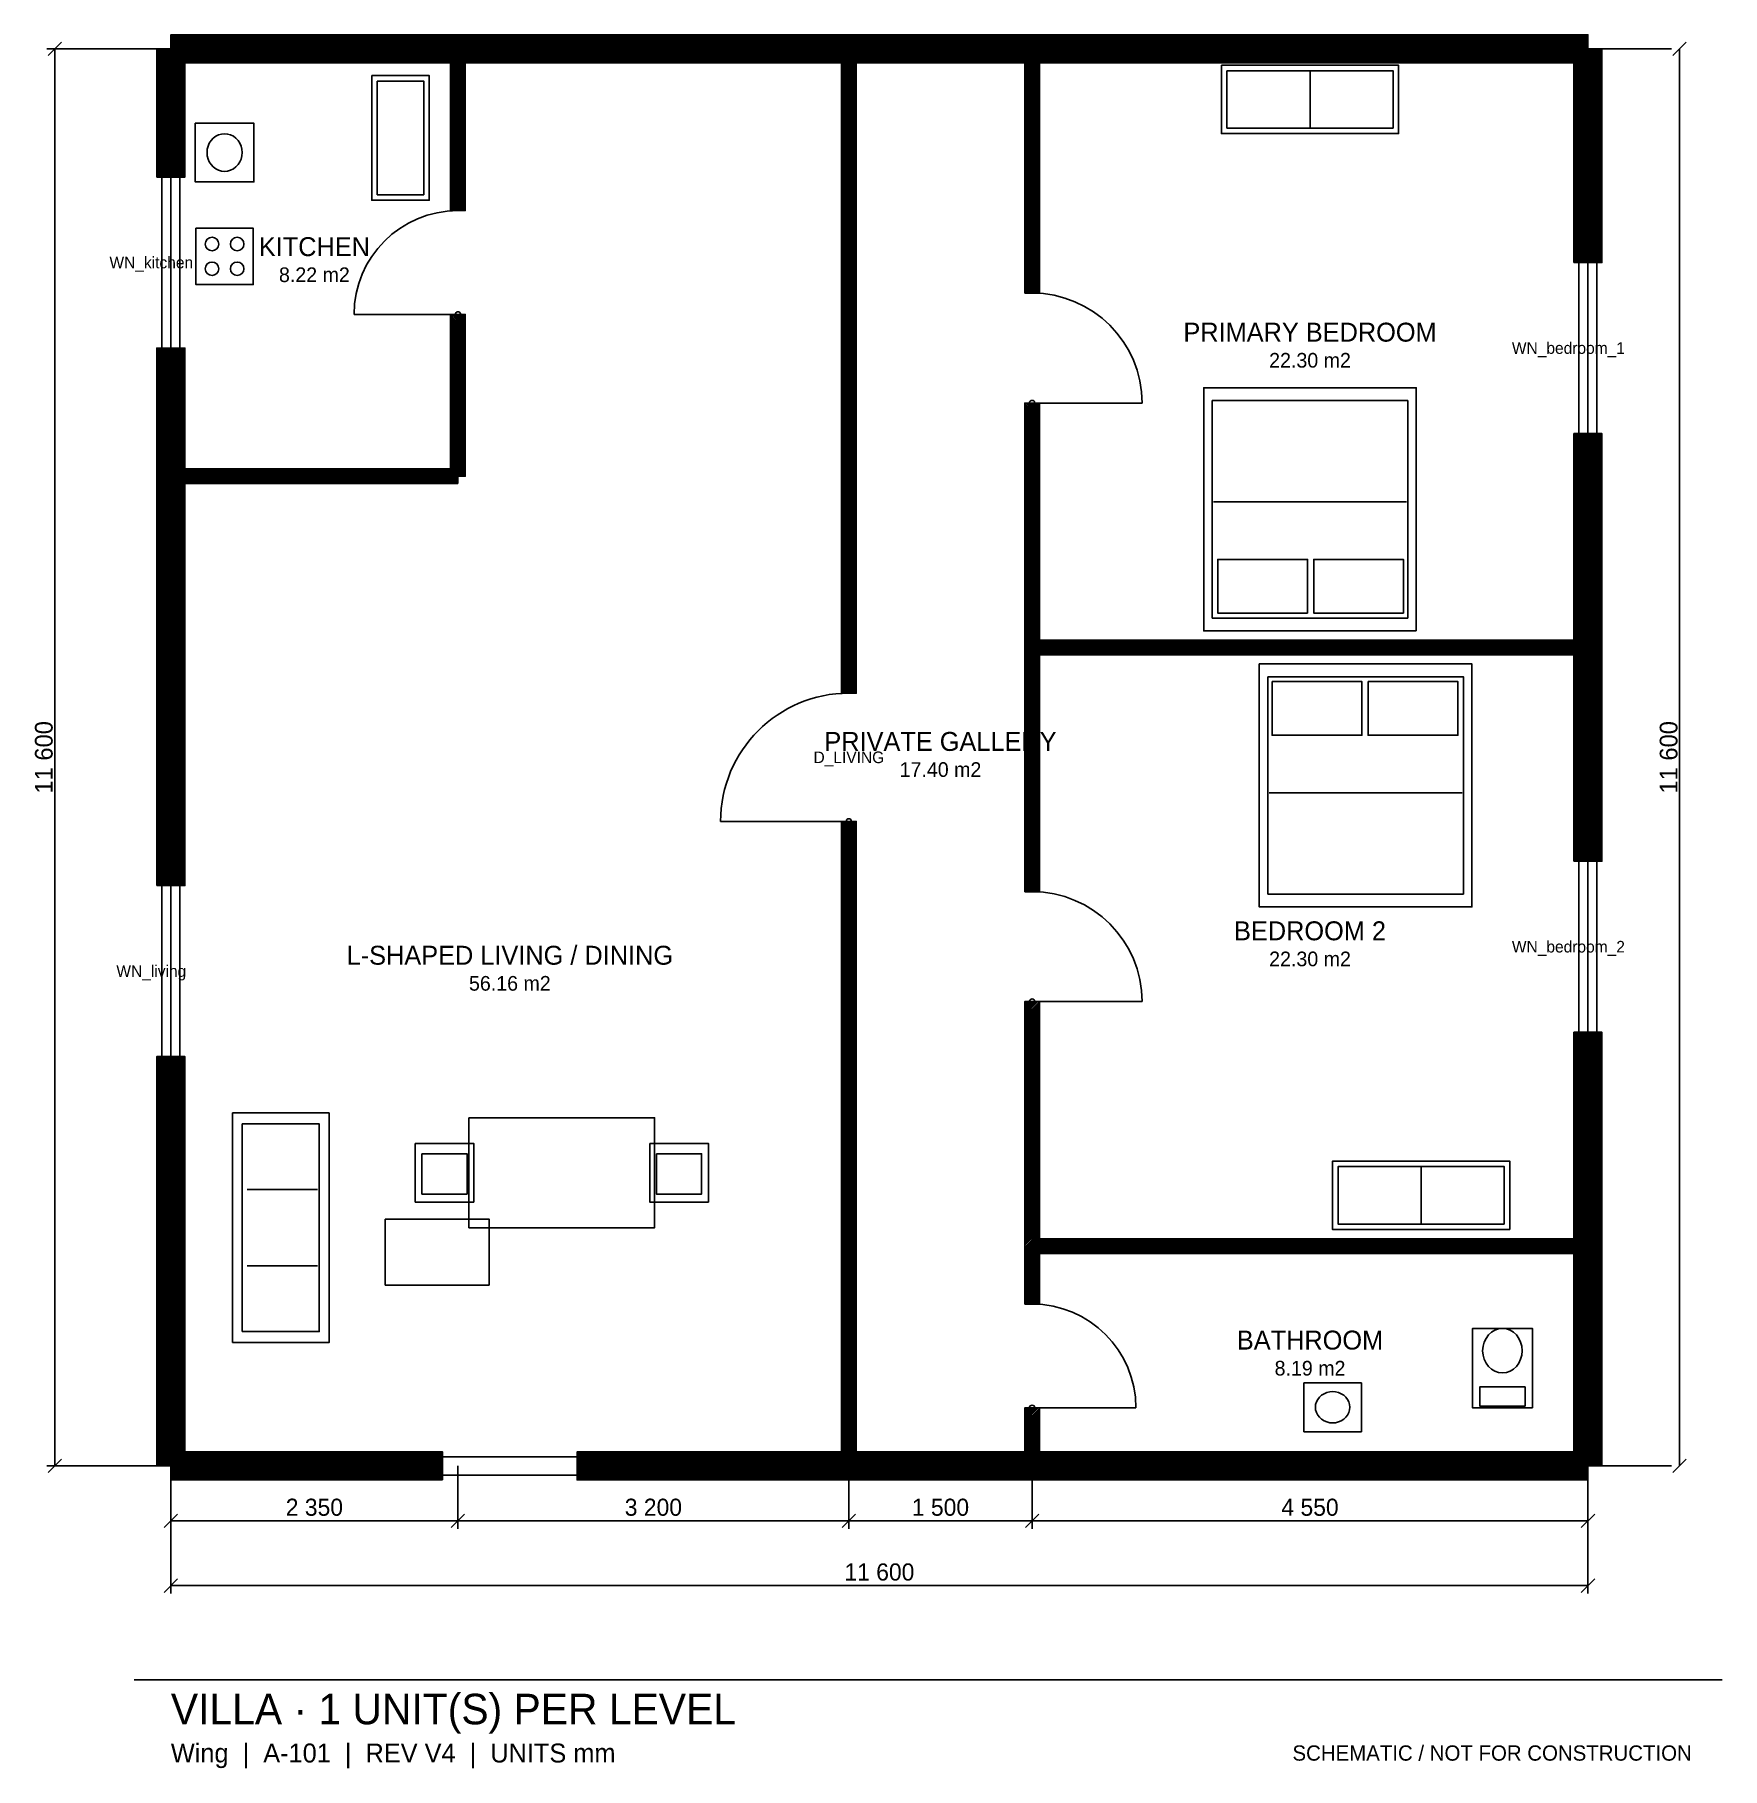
# Model space of a CAD drawing. Header units: millimetres. Extents: x -1115 to 12700, y -14075 to 115.
import ezdxf
from ezdxf.enums import TextEntityAlignment as Align

# ---------------------------------------------------------------- set-up
doc = ezdxf.new("R2010")
doc.units = ezdxf.units.MM
for name, color, linetype in [('A-DIMS', 5, 'Continuous'), ('A-DOOR', 30, 'Continuous'), ('A-FURN', 4, 'Continuous'), ('A-SAN', 6, 'Continuous'), ('A-SHEET', 8, 'Continuous'), ('A-TEXT', 7, 'Continuous'), ('A-WALL-EXT', 7, 'Continuous'), ('A-WALL-HATCH', 9, 'Continuous'), ('A-WALL-INT', 8, 'Continuous'), ('A-WINDOW', 10, 'Continuous')]:
    doc.layers.add(name, color=color, linetype=linetype)

msp = doc.modelspace()

# ---------------------------------------------------------------- hatches: boundary and pattern name
at = {"layer": 'A-WALL-HATCH'}
h = msp.add_hatch(dxfattribs=at)
h.set_pattern_fill('ANSI31', scale=2)
h.paths.add_polyline_path([(-115, -1050), (115, -1050), (115, 0), (-115, 0)])
h = msp.add_hatch(dxfattribs=at)
h.set_pattern_fill('ANSI31', scale=2)
h.paths.add_polyline_path([(2350, -115), (2350, 115), (0, 115), (0, -115)])
h = msp.add_hatch(dxfattribs=at)
h.set_pattern_fill('ANSI31', scale=3)
h.paths.add_polyline_path([(2290, -1325), (2410, -1325), (2410, 0), (2290, 0)])
h = msp.add_hatch(dxfattribs=at)
h.set_pattern_fill('ANSI31', scale=2)
h.paths.add_polyline_path([(5550, -115), (5550, 115), (2350, 115), (2350, -115)])
h = msp.add_hatch(dxfattribs=at)
h.set_pattern_fill('ANSI31', scale=3)
h.paths.add_polyline_path([(5490, -5275), (5610, -5275), (5610, 0), (5490, 0)])
h = msp.add_hatch(dxfattribs=at)
h.set_pattern_fill('ANSI31', scale=2)
h.paths.add_polyline_path([(7050, -115), (7050, 115), (5550, 115), (5550, -115)])
h = msp.add_hatch(dxfattribs=at)
h.set_pattern_fill('ANSI31', scale=3)
h.paths.add_polyline_path([(6990, -2000), (7110, -2000), (7110, 0), (6990, 0)])
h = msp.add_hatch(dxfattribs=at)
h.set_pattern_fill('ANSI31', scale=2)
h.paths.add_polyline_path([(11600, -115), (11600, 115), (7050, 115), (7050, -115)])
h = msp.add_hatch(dxfattribs=at)
h.set_pattern_fill('ANSI31', scale=2)
h.paths.add_polyline_path([(11485, -1750), (11715, -1750), (11715, 0), (11485, 0)])
h = msp.add_hatch(dxfattribs=at)
h.set_pattern_fill('ANSI31', scale=3)
h.paths.add_polyline_path([(2290, -3500), (2410, -3500), (2410, -2175), (2290, -2175)])
h = msp.add_hatch(dxfattribs=at)
h.set_pattern_fill('ANSI31', scale=2)
h.paths.add_polyline_path([(-115, -3500), (115, -3500), (115, -2450), (-115, -2450)])
h = msp.add_hatch(dxfattribs=at)
h.set_pattern_fill('ANSI31', scale=3)
h.paths.add_polyline_path([(6990, -4900), (7110, -4900), (7110, -2900), (6990, -2900)])
h = msp.add_hatch(dxfattribs=at)
h.set_pattern_fill('ANSI31', scale=2)
h.paths.add_polyline_path([(11485, -4900), (11715, -4900), (11715, -3150), (11485, -3150)])
h = msp.add_hatch(dxfattribs=at)
h.set_pattern_fill('ANSI31', scale=2)
h.paths.add_polyline_path([(-115, -6850), (115, -6850), (115, -3500), (-115, -3500)])
h = msp.add_hatch(dxfattribs=at)
h.set_pattern_fill('ANSI31', scale=3)
h.paths.add_polyline_path([(2350, -3560), (2350, -3440), (0, -3440), (0, -3560)])
h = msp.add_hatch(dxfattribs=at)
h.set_pattern_fill('ANSI31', scale=3)
h.paths.add_polyline_path([(6990, -6900), (7110, -6900), (7110, -4900), (6990, -4900)])
h = msp.add_hatch(dxfattribs=at)
h.set_pattern_fill('ANSI31', scale=3)
h.paths.add_polyline_path([(11600, -4960), (11600, -4840), (7050, -4840), (7050, -4960)])
h = msp.add_hatch(dxfattribs=at)
h.set_pattern_fill('ANSI31', scale=2)
h.paths.add_polyline_path([(11485, -6650), (11715, -6650), (11715, -4900), (11485, -4900)])
h = msp.add_hatch(dxfattribs=at)
h.set_pattern_fill('ANSI31', scale=3)
h.paths.add_polyline_path([(5490, -11600), (5610, -11600), (5610, -6325), (5490, -6325)])
h = msp.add_hatch(dxfattribs=at)
h.set_pattern_fill('ANSI31', scale=3)
h.paths.add_polyline_path([(6990, -9800), (7110, -9800), (7110, -7800), (6990, -7800)])
h = msp.add_hatch(dxfattribs=at)
h.set_pattern_fill('ANSI31', scale=2)
h.paths.add_polyline_path([(11485, -9800), (11715, -9800), (11715, -8050), (11485, -8050)])
h = msp.add_hatch(dxfattribs=at)
h.set_pattern_fill('ANSI31', scale=2)
h.paths.add_polyline_path([(-115, -11600), (115, -11600), (115, -8250), (-115, -8250)])
h = msp.add_hatch(dxfattribs=at)
h.set_pattern_fill('ANSI31', scale=3)
h.paths.add_polyline_path([(11600, -9860), (11600, -9740), (7050, -9740), (7050, -9860)])
h = msp.add_hatch(dxfattribs=at)
h.set_pattern_fill('ANSI31', scale=3)
h.paths.add_polyline_path([(6990, -10275), (7110, -10275), (7110, -9800), (6990, -9800)])
h = msp.add_hatch(dxfattribs=at)
h.set_pattern_fill('ANSI31', scale=2)
h.paths.add_polyline_path([(11485, -11600), (11715, -11600), (11715, -9800), (11485, -9800)])
h = msp.add_hatch(dxfattribs=at)
h.set_pattern_fill('ANSI31', scale=3)
h.paths.add_polyline_path([(6990, -11600), (7110, -11600), (7110, -11125), (6990, -11125)])
h = msp.add_hatch(dxfattribs=at)
h.set_pattern_fill('ANSI31', scale=2)
h.paths.add_polyline_path([(2225, -11715), (2225, -11485), (0, -11485), (0, -11715)])
h = msp.add_hatch(dxfattribs=at)
h.set_pattern_fill('ANSI31', scale=2)
h.paths.add_polyline_path([(5550, -11715), (5550, -11485), (3325, -11485), (3325, -11715)])
h = msp.add_hatch(dxfattribs=at)
h.set_pattern_fill('ANSI31', scale=2)
h.paths.add_polyline_path([(7050, -11715), (7050, -11485), (5550, -11485), (5550, -11715)])
h = msp.add_hatch(dxfattribs=at)
h.set_pattern_fill('ANSI31', scale=2)
h.paths.add_polyline_path([(11600, -11715), (11600, -11485), (7050, -11485), (7050, -11715)])

# ---------------------------------------------------------------- linework, layer by layer
at = {"layer": 'A-DIMS'}
for p, q in [((0, 0), (-1015, 0)), ((-1005, -55), (-895, 55)), ((-950, 0), (-950, -11600)), ((11600, 0), (12285, 0)), ((12295, -55), (12405, 55)), ((12350, 0), (12350, -11600)), ((0, -11600), (-1015, -11600)), ((-1005, -11655), (-895, -11545)), ((0, -11600), (0, -12115)), ((0, -11600), (0, -12645)), ((2350, -11600), (2350, -12115)), ((2350, -11600), (2350, -12115)), ((5550, -11600), (5550, -12115)), ((5550, -11600), (5550, -12115)), ((7050, -11600), (7050, -12115)), ((7050, -11600), (7050, -12115)), ((11600, -11600), (11600, -12115)), ((11600, -11600), (11600, -12645)), ((11600, -11600), (12285, -11600)), ((12295, -11655), (12405, -11545)), ((-55, -12105), (55, -11995)), ((0, -12050), (2350, -12050)), ((2295, -12105), (2405, -11995)), ((2295, -12105), (2405, -11995)), ((2350, -12050), (5550, -12050)), ((5495, -12105), (5605, -11995)), ((5495, -12105), (5605, -11995)), ((5550, -12050), (7050, -12050)), ((6995, -12105), (7105, -11995)), ((6995, -12105), (7105, -11995)), ((7050, -12050), (11600, -12050)), ((11545, -12105), (11655, -11995)), ((-55, -12635), (55, -12525)), ((0, -12580), (11600, -12580)), ((11545, -12635), (11655, -12525))]:
    msp.add_line(p, q, dxfattribs=at)
at = {"layer": 'A-DOOR'}
for p, q in [((2350, -2175), (1500, -2175)), ((7050, -2900), (7950, -2900)), ((5550, -6325), (4500, -6325)), ((7050, -7800), (7950, -7800)), ((7050, -11125), (7900, -11125)), ((2225, -11525), (3325, -11525)), ((2225, -11675), (3325, -11675))]:
    msp.add_line(p, q, dxfattribs=at)
for centre in [(2350, -2175), (7050, -2900), (5550, -6325), (7050, -7800), (7050, -11125)]:
    msp.add_circle(centre, 22, dxfattribs=at)
for centre, radius, start, end in [((2350, -2175), 850, 90, 180), ((7050, -2900), 900, 0, 90), ((5550, -6325), 1050, 90, 180), ((7050, -7800), 900, 0, 90), ((7050, -11125), 850, 0, 90)]:
    msp.add_arc(centre, radius, start, end, dxfattribs=at)
at = {"layer": 'A-FURN'}
for p, q in [((9325, -175), (9325, -655)), ((10115, -3710), (8535, -3710)), ((8990, -6090), (10570, -6090)), ((10235, -9625), (10235, -9145)), ((625, -9337), (1200, -9337)), ((625, -9963), (1200, -9963))]:
    msp.add_line(p, q, dxfattribs=at)
for points in [[(8600, -135), (10050, -135), (10050, -695), (8600, -695)], [(1645, -220), (2115, -220), (2115, -1240), (1645, -1240)], [(1690, -265), (2070, -265), (2070, -1195), (1690, -1195)], [(8645, -180), (10005, -180), (10005, -650), (8645, -650)], [(205, -1470), (675, -1470), (675, -1930), (205, -1930)], [(10195, -4765), (8455, -4765), (8455, -2775), (10195, -2775)], [(10125, -4660), (8525, -4660), (8525, -2880), (10125, -2880)], [(9305, -4620), (8570, -4620), (8570, -4180), (9305, -4180)], [(10090, -4620), (9355, -4620), (9355, -4180), (10090, -4180)], [(8910, -5035), (10650, -5035), (10650, -7025), (8910, -7025)], [(8980, -5140), (10580, -5140), (10580, -6920), (8980, -6920)], [(9015, -5180), (9750, -5180), (9750, -5620), (9015, -5620)], [(9800, -5180), (10535, -5180), (10535, -5620), (9800, -5620)], [(505, -10590), (505, -8710), (1295, -8710), (1295, -10590)], [(2440, -8750), (3960, -8750), (3960, -9650), (2440, -9650)], [(585, -10500), (585, -8800), (1215, -8800), (1215, -10500)], [(2000, -8960), (2480, -8960), (2480, -9440), (2000, -9440)], [(2055, -9045), (2425, -9045), (2425, -9375), (2055, -9375)], [(3920, -8960), (4400, -8960), (4400, -9440), (3920, -9440)], [(3975, -9045), (4345, -9045), (4345, -9375), (3975, -9375)], [(10960, -9665), (9510, -9665), (9510, -9105), (10960, -9105)], [(10915, -9620), (9555, -9620), (9555, -9150), (10915, -9150)], [(1755, -9580), (2605, -9580), (2605, -10120), (1755, -10120)]]:
    msp.add_lwpolyline(points, close=True, dxfattribs=at)
for centre in [(337, -1599), (543, -1599), (337, -1801), (543, -1801)]:
    msp.add_circle(centre, 55.2, dxfattribs=at)
at = {"layer": 'A-SAN'}
for points in [[(200, -610), (680, -610), (680, -1090), (200, -1090)], [(584, -850), (582, -877), (575, -903), (565, -927), (550, -949), (533, -968), (512, -983), (489, -994), (465, -1001), (440, -1004), (415, -1001), (391, -994), (368, -983), (347, -968), (330, -949), (315, -927), (305, -903), (298, -877), (296, -850), (298, -823), (305, -797), (315, -773), (330, -751), (347, -732), (368, -717), (391, -706), (415, -699), (440, -696), (465, -699), (489, -706), (512, -717), (533, -732), (550, -751), (565, -773), (575, -797), (582, -823)], [(11145, -11125), (10655, -11125), (10655, -10475), (11145, -10475)], [(10738, -10657), (10741, -10621), (10751, -10587), (10766, -10556), (10786, -10528), (10810, -10506), (10838, -10489), (10868, -10478), (10900, -10475), (10932, -10478), (10962, -10489), (10990, -10506), (11014, -10528), (11034, -10556), (11049, -10587), (11059, -10621), (11062, -10657), (11059, -10693), (11049, -10727), (11034, -10758), (11014, -10786), (10990, -10808), (10962, -10825), (10932, -10836), (10900, -10839), (10868, -10836), (10838, -10825), (10810, -10808), (10786, -10786), (10766, -10758), (10751, -10727), (10741, -10693)], [(9275, -10920), (9745, -10920), (9745, -11320), (9275, -11320)], [(9651, -11120), (9649, -11142), (9642, -11164), (9632, -11184), (9618, -11202), (9601, -11218), (9580, -11231), (9558, -11240), (9534, -11246), (9510, -11248), (9486, -11246), (9462, -11240), (9440, -11231), (9419, -11218), (9402, -11202), (9388, -11184), (9378, -11164), (9371, -11142), (9369, -11120), (9371, -11098), (9378, -11076), (9388, -11056), (9402, -11038), (9419, -11022), (9440, -11009), (9462, -11000), (9486, -10994), (9510, -10992), (9534, -10994), (9558, -11000), (9580, -11009), (9601, -11022), (9618, -11038), (9632, -11056), (9642, -11076), (9649, -11098)], [(11085, -11110), (10715, -11110), (10715, -10954), (11085, -10954)]]:
    msp.add_lwpolyline(points, close=True, dxfattribs=at)
at = {"layer": 'A-SHEET'}
msp.add_line((-300, -13350), (12700, -13350), dxfattribs=at)
at = {"layer": 'A-WALL-EXT'}
for points in [[(-115, -1050), (115, -1050), (115, 0), (-115, 0)], [(2350, -115), (2350, 115), (0, 115), (0, -115)], [(5550, -115), (5550, 115), (2350, 115), (2350, -115)], [(7050, -115), (7050, 115), (5550, 115), (5550, -115)], [(11600, -115), (11600, 115), (7050, 115), (7050, -115)], [(11485, -1750), (11715, -1750), (11715, 0), (11485, 0)], [(-115, -3500), (115, -3500), (115, -2450), (-115, -2450)], [(11485, -4900), (11715, -4900), (11715, -3150), (11485, -3150)], [(-115, -6850), (115, -6850), (115, -3500), (-115, -3500)], [(11485, -6650), (11715, -6650), (11715, -4900), (11485, -4900)], [(11485, -9800), (11715, -9800), (11715, -8050), (11485, -8050)], [(-115, -11600), (115, -11600), (115, -8250), (-115, -8250)], [(11485, -11600), (11715, -11600), (11715, -9800), (11485, -9800)], [(2225, -11715), (2225, -11485), (0, -11485), (0, -11715)], [(5550, -11715), (5550, -11485), (3325, -11485), (3325, -11715)], [(7050, -11715), (7050, -11485), (5550, -11485), (5550, -11715)], [(11600, -11715), (11600, -11485), (7050, -11485), (7050, -11715)]]:
    msp.add_lwpolyline(points, close=True, dxfattribs=at)
at = {"layer": 'A-WALL-INT'}
for points in [[(2290, -1325), (2410, -1325), (2410, 0), (2290, 0)], [(5490, -5275), (5610, -5275), (5610, 0), (5490, 0)], [(6990, -2000), (7110, -2000), (7110, 0), (6990, 0)], [(2290, -3500), (2410, -3500), (2410, -2175), (2290, -2175)], [(6990, -4900), (7110, -4900), (7110, -2900), (6990, -2900)], [(2350, -3560), (2350, -3440), (0, -3440), (0, -3560)], [(6990, -6900), (7110, -6900), (7110, -4900), (6990, -4900)], [(11600, -4960), (11600, -4840), (7050, -4840), (7050, -4960)], [(5490, -11600), (5610, -11600), (5610, -6325), (5490, -6325)], [(6990, -9800), (7110, -9800), (7110, -7800), (6990, -7800)], [(11600, -9860), (11600, -9740), (7050, -9740), (7050, -9860)], [(6990, -10275), (7110, -10275), (7110, -9800), (6990, -9800)], [(6990, -11600), (7110, -11600), (7110, -11125), (6990, -11125)]]:
    msp.add_lwpolyline(points, close=True, dxfattribs=at)
at = {"layer": 'A-WINDOW'}
for p, q in [((106, -1050), (-106, -1050)), ((-74, -1050), (-74, -2450)), ((0, -1050), (0, -2450)), ((74, -1050), (74, -2450)), ((11706, -1750), (11494, -1750)), ((11526, -1750), (11526, -3150)), ((11600, -1750), (11600, -3150)), ((11674, -1750), (11674, -3150)), ((106, -2450), (-106, -2450)), ((11706, -3150), (11494, -3150)), ((11706, -6650), (11494, -6650)), ((11526, -6650), (11526, -8050)), ((11600, -6650), (11600, -8050)), ((11674, -6650), (11674, -8050)), ((106, -6850), (-106, -6850)), ((-74, -6850), (-74, -8250)), ((0, -6850), (0, -8250)), ((74, -6850), (74, -8250)), ((11706, -8050), (11494, -8050)), ((106, -8250), (-106, -8250))]:
    msp.add_line(p, q, dxfattribs=at)

# ---------------------------------------------------------------- texts
at = {"layer": 'A-DIMS'}
for p in [(-1040, -5800), (12260, -5800)]:
    msp.add_text('11 600', height=145, rotation=90, dxfattribs=at).set_placement(p, align=Align.MIDDLE_CENTER)
for s, p in [('2 350', (1175, -11938)), ('3 200', (3950, -11938)), ('1 500', (6300, -11938)), ('4 550', (9325, -11938)), ('11 600', (5800, -12468))]:
    msp.add_text(s, height=140, dxfattribs=at).set_placement(p, align=Align.MIDDLE_CENTER)
at = {"layer": 'A-DOOR'}
msp.add_text('D_LIVING', height=95, dxfattribs=at).set_placement((5550, -5800), align=Align.MIDDLE_CENTER)
at = {"layer": 'A-TEXT'}
for s, height, p in [('KITCHEN', 155, (1175, -1620)), ('8.22 m2', 120, (1175, -1850)), ('PRIMARY BEDROOM', 155, (9325, -2320)), ('22.30 m2', 120, (9325, -2550)), ('PRIVATE GALLERY', 155, (6300, -5670)), ('17.40 m2', 120, (6300, -5900)), ('BEDROOM 2', 155, (9325, -7220)), ('L-SHAPED LIVING / DINING', 155, (2775, -7420)), ('22.30 m2', 120, (9325, -7450)), ('56.16 m2', 120, (2775, -7650)), ('BATHROOM', 155, (9325, -10570)), ('8.19 m2', 120, (9325, -10800))]:
    msp.add_text(s, height=height, dxfattribs=at).set_placement(p, align=Align.MIDDLE_CENTER)
for s, height, p in [('VILLA · 1 UNIT(S) PER LEVEL', 250, (0, -13590)), ('Wing  |  A-101  |  REV V4  |  UNITS mm', 155, (0, -13950))]:
    msp.add_text(s, height=height, dxfattribs=at).set_placement(p, align=Align.MIDDLE_LEFT)
msp.add_text('SCHEMATIC / NOT FOR CONSTRUCTION', height=125, dxfattribs=at).set_placement((12450, -13950), align=Align.MIDDLE_RIGHT)
at = {"layer": 'A-WINDOW'}
for s, p in [('WN_kitchen', (-160, -1750)), ('WN_bedroom_1', (11440, -2450)), ('WN_bedroom_2', (11440, -7350)), ('WN_living', (-160, -7550))]:
    msp.add_text(s, height=95, dxfattribs=at).set_placement(p, align=Align.MIDDLE_CENTER)

doc.saveas('drawing.dxf')
